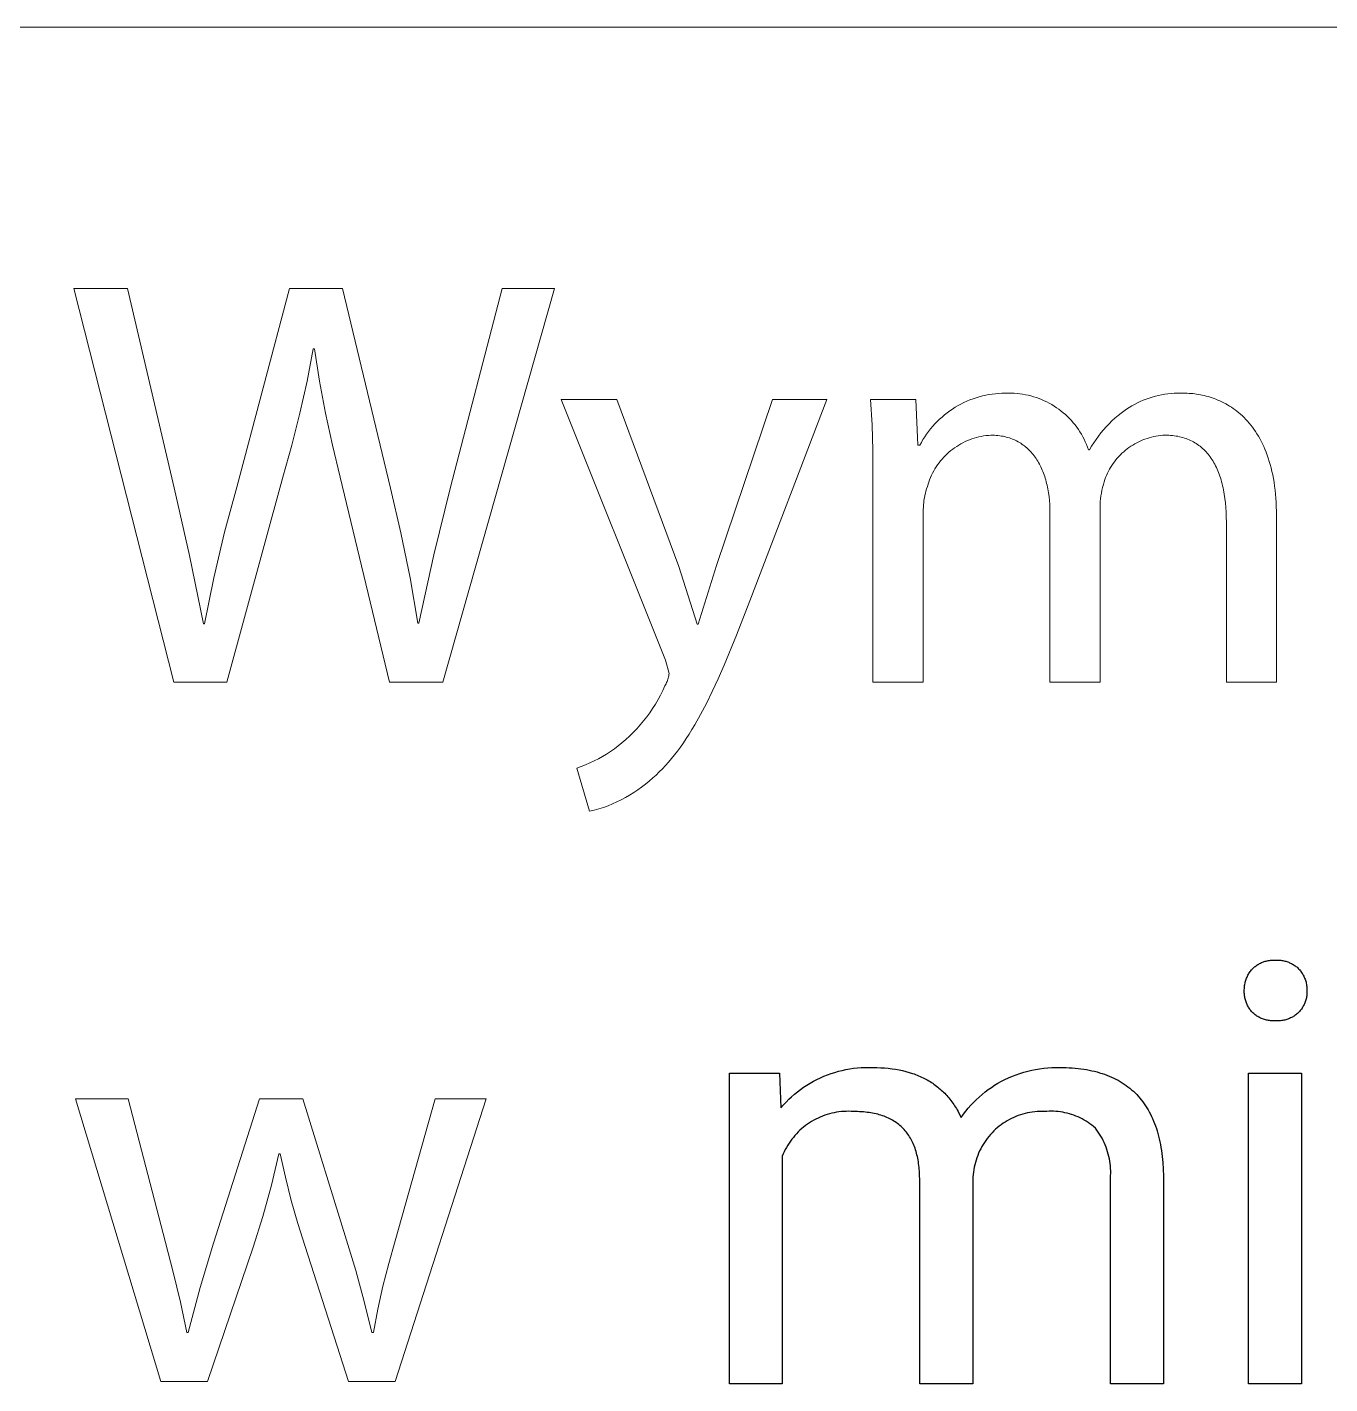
# Model space of a CAD drawing. Header units: millimetres. Extents: x 2840 to 6121, y 744 to 3036.
# Drawn here: x 5847.9 to 5921.2, y 1034.5 to 1110.8 of the extents above; entities that cross this region are included whole.
import ezdxf

# ---------------------------------------------------------------- set-up
doc = ezdxf.new("R2010")
doc.units = ezdxf.units.MM
doc.header["$MEASUREMENT"] = 0
doc.layers.add('Domyślny', color=7, linetype='Continuous', true_color=0x000000)

msp = doc.modelspace()

# ---------------------------------------------------------------- linework, layer by layer
at = {"layer": 'Domyślny', "color": 18, "lineweight": 15, "true_color": 0x000000}
for p, q in [((6117.842, 1110.844), (4881.001, 1110.844)), ((5856.141, 1074.002), (5850.514, 1096.138)), ((5850.514, 1096.138), (5853.541, 1096.138)), ((5853.541, 1096.138), (5856.163, 1084.939)), ((5859.681, 1084.971), (5862.642, 1096.138)), ((5862.642, 1096.138), (5865.625, 1096.138)), ((5865.625, 1096.138), (5868.323, 1084.906)), ((5877.545, 1096.138), (5871.273, 1074.002)), ((5871.7, 1084.971), (5874.617, 1096.138)), ((5874.617, 1096.138), (5877.545, 1096.138)), ((5863.986, 1092.751), (5863.633, 1090.931)), ((5864.062, 1092.751), (5863.986, 1092.751)), ((5864.342, 1090.933), (5864.062, 1092.751)), ((5863.633, 1090.931), (5863.231, 1089.122)), ((5864.674, 1089.124), (5864.342, 1090.933)), ((5883.798, 1075.247), (5877.92, 1089.899)), ((5877.92, 1089.899), (5881.066, 1089.899)), ((5881.066, 1089.899), (5884.552, 1080.503)), ((5886.66, 1080.568), (5889.818, 1089.899)), ((5892.866, 1089.899), (5888.54, 1078.569)), ((5889.818, 1089.899), (5892.866, 1089.899)), ((5895.409, 1088.471), (5895.329, 1089.904)), ((5895.329, 1089.904), (5897.864, 1089.904)), ((5897.864, 1089.904), (5897.984, 1087.326)), ((5900.577, 1089.724), (5900.745, 1089.801)), ((5900.745, 1089.801), (5900.916, 1089.872)), ((5900.916, 1089.872), (5901.089, 1089.938)), ((5901.089, 1089.938), (5901.264, 1089.997)), ((5901.264, 1089.997), (5901.441, 1090.05)), ((5901.441, 1090.05), (5901.62, 1090.098)), ((5901.62, 1090.098), (5901.8, 1090.139)), ((5901.8, 1090.139), (5901.982, 1090.174)), ((5901.982, 1090.174), (5902.165, 1090.203)), ((5902.165, 1090.203), (5902.348, 1090.226)), ((5902.348, 1090.226), (5902.532, 1090.242)), ((5902.532, 1090.242), (5902.717, 1090.252)), ((5902.717, 1090.252), (5902.902, 1090.256)), ((5902.902, 1090.256), (5903.087, 1090.254)), ((5903.087, 1090.254), (5903.246, 1090.253)), ((5903.246, 1090.253), (5903.404, 1090.247)), ((5903.404, 1090.247), (5903.563, 1090.236)), ((5903.563, 1090.236), (5903.721, 1090.219)), ((5903.721, 1090.219), (5903.879, 1090.197)), ((5903.879, 1090.197), (5904.035, 1090.169)), ((5904.035, 1090.169), (5904.191, 1090.136)), ((5904.191, 1090.136), (5904.345, 1090.098)), ((5904.345, 1090.098), (5904.498, 1090.055)), ((5904.498, 1090.055), (5904.649, 1090.007)), ((5904.649, 1090.007), (5904.799, 1089.953)), ((5904.799, 1089.953), (5904.947, 1089.894)), ((5904.947, 1089.894), (5905.092, 1089.831)), ((5905.092, 1089.831), (5905.236, 1089.762)), ((5905.236, 1089.762), (5905.377, 1089.689)), ((5910.335, 1089.709), (5910.497, 1089.786)), ((5910.497, 1089.786), (5910.662, 1089.857)), ((5910.662, 1089.857), (5910.829, 1089.922)), ((5910.829, 1089.922), (5910.998, 1089.982)), ((5910.998, 1089.982), (5911.169, 1090.037)), ((5911.169, 1090.037), (5911.342, 1090.085)), ((5911.342, 1090.085), (5911.516, 1090.128)), ((5911.516, 1090.128), (5911.692, 1090.164)), ((5911.692, 1090.164), (5911.869, 1090.195)), ((5911.869, 1090.195), (5912.046, 1090.22)), ((5912.046, 1090.22), (5912.225, 1090.239)), ((5912.225, 1090.239), (5912.404, 1090.252)), ((5912.404, 1090.252), (5912.583, 1090.258)), ((5912.583, 1090.258), (5912.762, 1090.259)), ((5912.762, 1090.259), (5912.942, 1090.254)), ((5912.942, 1090.254), (5913.041, 1090.253)), ((5913.041, 1090.253), (5913.141, 1090.25)), ((5913.141, 1090.25), (5913.243, 1090.245)), ((5913.243, 1090.245), (5913.346, 1090.237)), ((5913.346, 1090.237), (5913.45, 1090.228)), ((5913.45, 1090.228), (5913.555, 1090.216)), ((5913.555, 1090.216), (5913.661, 1090.201)), ((5913.661, 1090.201), (5913.768, 1090.185)), ((5913.768, 1090.185), (5913.876, 1090.165)), ((5913.876, 1090.165), (5913.984, 1090.143)), ((5913.984, 1090.143), (5914.093, 1090.119)), ((5914.093, 1090.119), (5914.202, 1090.092)), ((5914.202, 1090.092), (5914.311, 1090.061)), ((5914.311, 1090.061), (5914.421, 1090.029)), ((5914.421, 1090.029), (5914.531, 1089.993)), ((5914.531, 1089.993), (5914.641, 1089.954)), ((5914.641, 1089.954), (5914.751, 1089.912)), ((5914.751, 1089.912), (5914.861, 1089.868)), ((5914.861, 1089.868), (5914.971, 1089.82)), ((5914.971, 1089.82), (5915.08, 1089.769)), ((5915.08, 1089.769), (5915.189, 1089.714)), ((5863.231, 1089.122), (5862.781, 1087.324)), ((5865.058, 1087.326), (5864.674, 1089.124)), ((5899.345, 1088.915), (5899.486, 1089.034)), ((5899.486, 1089.034), (5899.631, 1089.148)), ((5899.631, 1089.148), (5899.781, 1089.257)), ((5899.781, 1089.257), (5899.933, 1089.361)), ((5899.933, 1089.361), (5900.09, 1089.46)), ((5900.09, 1089.46), (5900.249, 1089.554)), ((5900.249, 1089.554), (5900.412, 1089.642)), ((5900.412, 1089.642), (5900.577, 1089.724)), ((5905.377, 1089.689), (5905.515, 1089.61)), ((5905.515, 1089.61), (5905.651, 1089.527)), ((5905.651, 1089.527), (5905.784, 1089.44)), ((5905.784, 1089.44), (5905.914, 1089.348)), ((5905.914, 1089.348), (5906.04, 1089.252)), ((5906.04, 1089.252), (5906.163, 1089.152)), ((5906.163, 1089.152), (5906.283, 1089.047)), ((5906.283, 1089.047), (5906.399, 1088.938)), ((5909.07, 1088.849), (5909.244, 1088.997)), ((5909.244, 1088.997), (5909.424, 1089.14)), ((5909.424, 1089.14), (5909.567, 1089.247)), ((5909.567, 1089.247), (5909.714, 1089.35)), ((5909.714, 1089.35), (5909.865, 1089.447)), ((5909.865, 1089.447), (5910.019, 1089.54)), ((5910.019, 1089.54), (5910.175, 1089.627)), ((5910.175, 1089.627), (5910.335, 1089.709)), ((5915.189, 1089.714), (5915.298, 1089.656)), ((5915.298, 1089.656), (5915.405, 1089.595)), ((5915.405, 1089.595), (5915.513, 1089.53)), ((5915.513, 1089.53), (5915.619, 1089.462)), ((5915.619, 1089.462), (5915.725, 1089.39)), ((5915.725, 1089.39), (5915.829, 1089.315)), ((5915.829, 1089.315), (5915.933, 1089.236)), ((5915.933, 1089.236), (5916.035, 1089.153)), ((5916.035, 1089.153), (5916.136, 1089.066)), ((5916.136, 1089.066), (5916.236, 1088.975)), ((5916.236, 1088.975), (5916.334, 1088.88)), ((5895.453, 1087.035), (5895.409, 1088.471)), ((5898.588, 1088.106), (5898.702, 1088.251)), ((5898.702, 1088.251), (5898.822, 1088.392)), ((5898.822, 1088.392), (5898.946, 1088.529)), ((5898.946, 1088.529), (5899.074, 1088.662)), ((5899.074, 1088.662), (5899.207, 1088.791)), ((5899.207, 1088.791), (5899.345, 1088.915)), ((5906.399, 1088.938), (5906.511, 1088.826)), ((5906.511, 1088.826), (5906.62, 1088.71)), ((5906.62, 1088.71), (5906.724, 1088.59)), ((5906.724, 1088.59), (5906.825, 1088.466)), ((5906.825, 1088.466), (5906.921, 1088.34)), ((5906.921, 1088.34), (5907.012, 1088.21)), ((5907.012, 1088.21), (5907.1, 1088.077)), ((5908.427, 1088.199), (5908.579, 1088.369)), ((5908.579, 1088.369), (5908.738, 1088.535)), ((5908.738, 1088.535), (5908.901, 1088.695)), ((5908.901, 1088.695), (5909.07, 1088.849)), ((5916.334, 1088.88), (5916.431, 1088.781)), ((5916.431, 1088.781), (5916.526, 1088.678)), ((5916.526, 1088.678), (5916.62, 1088.571)), ((5916.62, 1088.571), (5916.711, 1088.46)), ((5916.711, 1088.46), (5916.801, 1088.344)), ((5916.801, 1088.344), (5916.889, 1088.224)), ((5916.889, 1088.224), (5916.974, 1088.1)), ((5898.093, 1087.326), (5898.182, 1087.488)), ((5898.182, 1087.488), (5898.275, 1087.648)), ((5898.275, 1087.648), (5898.374, 1087.804)), ((5898.374, 1087.804), (5898.479, 1087.957)), ((5898.479, 1087.957), (5898.588, 1088.106)), ((5900.523, 1087.47), (5900.402, 1087.406)), ((5900.645, 1087.53), (5900.523, 1087.47)), ((5900.77, 1087.585), (5900.645, 1087.53)), ((5900.896, 1087.637), (5900.77, 1087.585)), ((5901.025, 1087.684), (5900.896, 1087.637)), ((5901.154, 1087.726), (5901.025, 1087.684)), ((5901.285, 1087.764), (5901.154, 1087.726)), ((5901.418, 1087.797), (5901.285, 1087.764)), ((5901.551, 1087.826), (5901.418, 1087.797)), ((5901.685, 1087.85), (5901.551, 1087.826)), ((5901.821, 1087.869), (5901.685, 1087.85)), ((5901.956, 1087.884), (5901.821, 1087.869)), ((5902.092, 1087.894), (5901.956, 1087.884)), ((5902.195, 1087.893), (5902.092, 1087.894)), ((5902.296, 1087.889), (5902.195, 1087.893)), ((5902.395, 1087.882), (5902.296, 1087.889)), ((5902.493, 1087.873), (5902.395, 1087.882)), ((5902.59, 1087.861), (5902.493, 1087.873)), ((5902.684, 1087.846), (5902.59, 1087.861)), ((5902.777, 1087.829), (5902.684, 1087.846)), ((5902.869, 1087.81), (5902.777, 1087.829)), ((5902.959, 1087.788), (5902.869, 1087.81)), ((5903.047, 1087.763), (5902.959, 1087.788)), ((5903.133, 1087.736), (5903.047, 1087.763)), ((5903.218, 1087.707), (5903.133, 1087.736)), ((5903.302, 1087.675), (5903.218, 1087.707)), ((5903.384, 1087.641), (5903.302, 1087.675)), ((5903.464, 1087.605), (5903.384, 1087.641)), ((5903.542, 1087.566), (5903.464, 1087.605)), ((5903.619, 1087.525), (5903.542, 1087.566)), ((5903.695, 1087.482), (5903.619, 1087.525)), ((5903.769, 1087.437), (5903.695, 1087.482)), ((5907.1, 1088.077), (5907.182, 1087.941)), ((5907.182, 1087.941), (5907.26, 1087.803)), ((5907.26, 1087.803), (5907.333, 1087.661)), ((5907.333, 1087.661), (5907.402, 1087.518)), ((5907.402, 1087.518), (5907.465, 1087.372)), ((5907.757, 1087.273), (5907.878, 1087.467)), ((5907.878, 1087.467), (5908.006, 1087.657)), ((5908.006, 1087.657), (5908.14, 1087.842)), ((5908.14, 1087.842), (5908.281, 1088.023)), ((5908.281, 1088.023), (5908.427, 1088.199)), ((5910.294, 1087.467), (5910.182, 1087.405)), ((5910.408, 1087.524), (5910.294, 1087.467)), ((5910.524, 1087.578), (5910.408, 1087.524)), ((5910.641, 1087.627), (5910.524, 1087.578)), ((5910.76, 1087.673), (5910.641, 1087.627)), ((5910.881, 1087.714), (5910.76, 1087.673)), ((5911.003, 1087.751), (5910.881, 1087.714)), ((5911.126, 1087.785), (5911.003, 1087.751)), ((5911.25, 1087.813), (5911.126, 1087.785)), ((5911.375, 1087.838), (5911.25, 1087.813)), ((5911.501, 1087.859), (5911.375, 1087.838)), ((5911.628, 1087.875), (5911.501, 1087.859)), ((5911.755, 1087.887), (5911.628, 1087.875)), ((5911.882, 1087.894), (5911.755, 1087.887)), ((5911.991, 1087.893), (5911.882, 1087.894)), ((5912.098, 1087.889), (5911.991, 1087.893)), ((5912.203, 1087.882), (5912.098, 1087.889)), ((5912.306, 1087.873), (5912.203, 1087.882)), ((5912.408, 1087.86), (5912.306, 1087.873)), ((5912.507, 1087.846), (5912.408, 1087.86)), ((5912.605, 1087.829), (5912.507, 1087.846)), ((5912.702, 1087.809), (5912.605, 1087.829)), ((5912.796, 1087.786), (5912.702, 1087.809)), ((5912.889, 1087.761), (5912.796, 1087.786)), ((5912.98, 1087.734), (5912.889, 1087.761)), ((5913.069, 1087.703), (5912.98, 1087.734)), ((5913.156, 1087.671), (5913.069, 1087.703)), ((5913.242, 1087.636), (5913.156, 1087.671)), ((5913.326, 1087.598), (5913.242, 1087.636)), ((5913.408, 1087.558), (5913.326, 1087.598)), ((5913.488, 1087.515), (5913.408, 1087.558)), ((5913.567, 1087.47), (5913.488, 1087.515)), ((5913.644, 1087.423), (5913.567, 1087.47)), ((5916.974, 1088.1), (5917.058, 1087.971)), ((5917.058, 1087.971), (5917.139, 1087.837)), ((5917.139, 1087.837), (5917.217, 1087.699)), ((5917.217, 1087.699), (5917.294, 1087.556)), ((5917.294, 1087.556), (5917.367, 1087.409)), ((5862.781, 1087.324), (5862.281, 1085.539)), ((5865.494, 1085.539), (5865.058, 1087.326)), ((5895.46, 1085.6), (5895.453, 1087.035)), ((5897.984, 1087.326), (5898.093, 1087.326)), ((5899.534, 1086.75), (5899.439, 1086.652)), ((5899.632, 1086.845), (5899.534, 1086.75)), ((5899.733, 1086.936), (5899.632, 1086.845)), ((5899.838, 1087.024), (5899.733, 1086.936)), ((5899.945, 1087.108), (5899.838, 1087.024)), ((5900.056, 1087.188), (5899.945, 1087.108)), ((5900.169, 1087.265), (5900.056, 1087.188)), ((5900.284, 1087.337), (5900.169, 1087.265)), ((5900.402, 1087.406), (5900.284, 1087.337)), ((5903.841, 1087.389), (5903.769, 1087.437)), ((5903.911, 1087.339), (5903.841, 1087.389)), ((5903.98, 1087.287), (5903.911, 1087.339)), ((5904.047, 1087.233), (5903.98, 1087.287)), ((5904.113, 1087.177), (5904.047, 1087.233)), ((5904.177, 1087.119), (5904.113, 1087.177)), ((5904.24, 1087.059), (5904.177, 1087.119)), ((5904.301, 1086.997), (5904.24, 1087.059)), ((5904.36, 1086.933), (5904.301, 1086.997)), ((5904.417, 1086.866), (5904.36, 1086.933)), ((5904.474, 1086.798), (5904.417, 1086.866)), ((5904.528, 1086.728), (5904.474, 1086.798)), ((5904.581, 1086.657), (5904.528, 1086.728)), ((5907.465, 1087.372), (5907.524, 1087.224)), ((5907.524, 1087.224), (5907.577, 1087.075)), ((5907.577, 1087.075), (5907.643, 1087.075)), ((5907.643, 1087.075), (5907.757, 1087.273)), ((5909.287, 1086.694), (5909.202, 1086.599)), ((5909.375, 1086.787), (5909.287, 1086.694)), ((5909.466, 1086.876), (5909.375, 1086.787)), ((5909.561, 1086.962), (5909.466, 1086.876)), ((5909.658, 1087.044), (5909.561, 1086.962)), ((5909.758, 1087.123), (5909.658, 1087.044)), ((5909.86, 1087.199), (5909.758, 1087.123)), ((5909.965, 1087.272), (5909.86, 1087.199)), ((5910.072, 1087.34), (5909.965, 1087.272)), ((5910.182, 1087.405), (5910.072, 1087.34)), ((5913.719, 1087.373), (5913.644, 1087.423)), ((5913.792, 1087.32), (5913.719, 1087.373)), ((5913.864, 1087.266), (5913.792, 1087.32)), ((5913.934, 1087.208), (5913.864, 1087.266)), ((5914.002, 1087.149), (5913.934, 1087.208)), ((5914.068, 1087.087), (5914.002, 1087.149)), ((5914.133, 1087.023), (5914.068, 1087.087)), ((5914.196, 1086.956), (5914.133, 1087.023)), ((5914.257, 1086.888), (5914.196, 1086.956)), ((5914.317, 1086.817), (5914.257, 1086.888)), ((5914.375, 1086.743), (5914.317, 1086.817)), ((5914.431, 1086.668), (5914.375, 1086.743)), ((5917.367, 1087.409), (5917.438, 1087.256)), ((5917.438, 1087.256), (5917.506, 1087.099)), ((5917.506, 1087.099), (5917.572, 1086.937)), ((5917.572, 1086.937), (5917.634, 1086.769)), ((5917.634, 1086.769), (5917.694, 1086.597)), ((5898.947, 1086), (5898.878, 1085.881)), ((5899.019, 1086.115), (5898.947, 1086)), ((5899.095, 1086.228), (5899.019, 1086.115)), ((5899.176, 1086.339), (5899.095, 1086.228)), ((5899.26, 1086.446), (5899.176, 1086.339)), ((5899.348, 1086.551), (5899.26, 1086.446)), ((5899.439, 1086.652), (5899.348, 1086.551)), ((5904.632, 1086.583), (5904.581, 1086.657)), ((5904.681, 1086.508), (5904.632, 1086.583)), ((5904.729, 1086.43), (5904.681, 1086.508)), ((5904.776, 1086.351), (5904.729, 1086.43)), ((5904.82, 1086.271), (5904.776, 1086.351)), ((5904.864, 1086.188), (5904.82, 1086.271)), ((5904.905, 1086.104), (5904.864, 1086.188)), ((5904.945, 1086.018), (5904.905, 1086.104)), ((5904.983, 1085.931), (5904.945, 1086.018)), ((5905.02, 1085.842), (5904.983, 1085.931)), ((5908.764, 1085.973), (5908.704, 1085.861)), ((5908.828, 1086.084), (5908.764, 1085.973)), ((5908.896, 1086.192), (5908.828, 1086.084)), ((5908.967, 1086.298), (5908.896, 1086.192)), ((5909.042, 1086.401), (5908.967, 1086.298)), ((5909.12, 1086.501), (5909.042, 1086.401)), ((5909.202, 1086.599), (5909.12, 1086.501)), ((5914.485, 1086.59), (5914.431, 1086.668)), ((5914.538, 1086.51), (5914.485, 1086.59)), ((5914.589, 1086.427), (5914.538, 1086.51)), ((5914.638, 1086.343), (5914.589, 1086.427)), ((5914.686, 1086.256), (5914.638, 1086.343)), ((5914.731, 1086.167), (5914.686, 1086.256)), ((5914.775, 1086.076), (5914.731, 1086.167)), ((5914.818, 1085.983), (5914.775, 1086.076)), ((5914.859, 1085.888), (5914.818, 1085.983)), ((5917.694, 1086.597), (5917.75, 1086.42)), ((5917.75, 1086.42), (5917.803, 1086.237)), ((5917.803, 1086.237), (5917.852, 1086.049)), ((5917.852, 1086.049), (5917.899, 1085.856)), ((5862.281, 1085.539), (5859.124, 1074.002)), ((5868.28, 1074.002), (5865.494, 1085.539)), ((5895.46, 1073.996), (5895.46, 1085.6)), ((5898.6, 1085.259), (5898.557, 1085.13)), ((5898.647, 1085.388), (5898.6, 1085.259)), ((5898.698, 1085.514), (5898.647, 1085.388)), ((5898.754, 1085.639), (5898.698, 1085.514)), ((5898.814, 1085.761), (5898.754, 1085.639)), ((5898.878, 1085.881), (5898.814, 1085.761)), ((5905.055, 1085.751), (5905.02, 1085.842)), ((5905.088, 1085.659), (5905.055, 1085.751)), ((5905.12, 1085.566), (5905.088, 1085.659)), ((5905.15, 1085.47), (5905.12, 1085.566)), ((5905.178, 1085.374), (5905.15, 1085.47)), ((5905.205, 1085.276), (5905.178, 1085.374)), ((5905.23, 1085.176), (5905.205, 1085.276)), ((5905.254, 1085.076), (5905.23, 1085.176)), ((5908.462, 1085.272), (5908.417, 1085.115)), ((5908.502, 1085.393), (5908.462, 1085.272)), ((5908.547, 1085.512), (5908.502, 1085.393)), ((5908.595, 1085.63), (5908.547, 1085.512)), ((5908.648, 1085.747), (5908.595, 1085.63)), ((5908.704, 1085.861), (5908.648, 1085.747)), ((5914.898, 1085.79), (5914.859, 1085.888)), ((5914.935, 1085.691), (5914.898, 1085.79)), ((5914.971, 1085.589), (5914.935, 1085.691)), ((5915.005, 1085.485), (5914.971, 1085.589)), ((5915.037, 1085.379), (5915.005, 1085.485)), ((5915.068, 1085.272), (5915.037, 1085.379)), ((5915.097, 1085.162), (5915.068, 1085.272)), ((5915.124, 1085.05), (5915.097, 1085.162)), ((5917.899, 1085.856), (5917.941, 1085.657)), ((5917.941, 1085.657), (5917.98, 1085.453)), ((5917.98, 1085.453), (5918.016, 1085.243)), ((5918.016, 1085.243), (5918.047, 1085.028)), ((5856.163, 1084.939), (5857.033, 1081.125)), ((5859.001, 1082.429), (5859.681, 1084.971)), ((5868.323, 1084.906), (5868.915, 1082.394)), ((5870.765, 1081.159), (5871.7, 1084.971)), ((5898.377, 1084.497), (5898.352, 1084.369)), ((5898.407, 1084.624), (5898.377, 1084.497)), ((5898.44, 1084.75), (5898.407, 1084.624)), ((5898.478, 1084.875), (5898.44, 1084.75)), ((5898.52, 1084.999), (5898.478, 1084.875)), ((5898.557, 1085.13), (5898.52, 1084.999)), ((5905.276, 1084.973), (5905.254, 1085.076)), ((5905.296, 1084.87), (5905.276, 1084.973)), ((5905.332, 1084.659), (5905.296, 1084.87)), ((5905.362, 1084.443), (5905.332, 1084.659)), ((5905.384, 1084.223), (5905.362, 1084.443)), ((5908.284, 1084.478), (5908.264, 1084.317)), ((5908.31, 1084.639), (5908.284, 1084.478)), ((5908.34, 1084.799), (5908.31, 1084.639)), ((5908.376, 1084.958), (5908.34, 1084.799)), ((5908.417, 1085.115), (5908.376, 1084.958)), ((5915.15, 1084.936), (5915.124, 1085.05)), ((5915.173, 1084.82), (5915.15, 1084.936)), ((5915.216, 1084.583), (5915.173, 1084.82)), ((5915.253, 1084.338), (5915.216, 1084.583)), ((5918.047, 1085.028), (5918.075, 1084.807)), ((5918.075, 1084.807), (5918.098, 1084.581)), ((5918.098, 1084.581), (5918.118, 1084.348)), ((5898.294, 1083.85), (5898.29, 1083.72)), ((5898.29, 1083.72), (5898.29, 1083.589)), ((5898.302, 1083.98), (5898.294, 1083.85)), ((5898.314, 1084.11), (5898.302, 1083.98)), ((5898.331, 1084.24), (5898.314, 1084.11)), ((5898.352, 1084.369), (5898.331, 1084.24)), ((5905.401, 1083.998), (5905.384, 1084.223)), ((5905.411, 1083.768), (5905.401, 1083.998)), ((5905.414, 1083.535), (5905.411, 1083.768)), ((5908.238, 1083.992), (5908.233, 1083.83)), ((5908.233, 1083.83), (5908.233, 1073.996)), ((5908.248, 1084.155), (5908.238, 1083.992)), ((5908.264, 1084.317), (5908.248, 1084.155)), ((5915.282, 1084.085), (5915.253, 1084.338)), ((5915.305, 1083.824), (5915.282, 1084.085)), ((5915.322, 1083.556), (5915.305, 1083.824)), ((5918.118, 1084.348), (5918.133, 1084.11)), ((5918.133, 1084.11), (5918.144, 1083.866)), ((5918.144, 1083.866), (5918.151, 1083.616)), ((5898.29, 1083.589), (5898.29, 1073.996)), ((5905.414, 1073.996), (5905.414, 1083.535)), ((5915.331, 1083.281), (5915.322, 1083.556)), ((5915.335, 1082.999), (5915.331, 1083.281)), ((5915.335, 1073.996), (5915.335, 1082.999)), ((5918.151, 1083.616), (5918.153, 1083.36)), ((5918.153, 1083.36), (5918.153, 1073.996)), ((5858.396, 1079.868), (5859.001, 1082.429)), ((5868.915, 1082.394), (5869.429, 1079.866)), ((5857.033, 1081.125), (5857.802, 1077.29)), ((5869.93, 1077.323), (5870.765, 1081.159)), ((5857.867, 1077.29), (5858.396, 1079.868)), ((5869.429, 1079.866), (5869.864, 1077.323)), ((5884.552, 1080.503), (5885.568, 1077.258)), ((5885.633, 1077.258), (5886.66, 1080.568)), ((5888.54, 1078.569), (5887.79, 1076.646)), ((5857.802, 1077.29), (5857.867, 1077.29)), ((5869.864, 1077.323), (5869.93, 1077.323)), ((5885.568, 1077.258), (5885.633, 1077.258)), ((5887.79, 1076.646), (5887.087, 1074.953)), ((5883.995, 1074.493), (5883.798, 1075.247)), ((5883.985, 1074.427), (5883.995, 1074.493)), ((5887.087, 1074.953), (5886.749, 1074.188)), ((5859.124, 1074.002), (5856.141, 1074.002)), ((5871.273, 1074.002), (5868.28, 1074.002)), ((5883.643, 1073.531), (5883.765, 1073.794)), ((5883.765, 1073.794), (5883.797, 1073.853)), ((5883.797, 1073.853), (5883.826, 1073.914)), ((5883.826, 1073.914), (5883.854, 1073.975)), ((5883.854, 1073.975), (5883.879, 1074.038)), ((5883.879, 1074.038), (5883.902, 1074.101)), ((5883.902, 1074.101), (5883.923, 1074.165)), ((5883.923, 1074.165), (5883.942, 1074.229)), ((5883.942, 1074.229), (5883.959, 1074.295)), ((5883.959, 1074.295), (5883.973, 1074.36)), ((5883.973, 1074.36), (5883.985, 1074.427)), ((5886.749, 1074.188), (5886.418, 1073.473)), ((5898.29, 1073.996), (5895.46, 1073.996)), ((5908.233, 1073.996), (5905.414, 1073.996)), ((5918.153, 1073.996), (5915.335, 1073.996)), ((5883.225, 1072.768), (5883.373, 1073.018)), ((5883.373, 1073.018), (5883.512, 1073.272)), ((5883.512, 1073.272), (5883.643, 1073.531)), ((5886.418, 1073.473), (5886.091, 1072.807)), ((5882.736, 1072.05), (5882.906, 1072.284)), ((5882.906, 1072.284), (5883.07, 1072.523)), ((5883.07, 1072.523), (5883.225, 1072.768)), ((5885.767, 1072.187), (5885.445, 1071.61)), ((5886.091, 1072.807), (5885.767, 1072.187)), ((5882.178, 1071.382), (5882.371, 1071.598)), ((5882.371, 1071.598), (5882.557, 1071.821)), ((5882.557, 1071.821), (5882.736, 1072.05)), ((5885.445, 1071.61), (5885.284, 1071.338)), ((5881.34, 1070.582), (5881.559, 1070.771)), ((5881.559, 1070.771), (5881.772, 1070.968)), ((5881.772, 1070.968), (5881.978, 1071.172)), ((5881.978, 1071.172), (5882.178, 1071.382)), ((5884.96, 1070.824), (5884.797, 1070.581)), ((5885.122, 1071.076), (5884.96, 1070.824)), ((5885.284, 1071.338), (5885.122, 1071.076)), ((5880.255, 1069.822), (5880.482, 1069.958)), ((5880.482, 1069.958), (5880.704, 1070.103)), ((5880.704, 1070.103), (5880.922, 1070.255)), ((5880.922, 1070.255), (5881.133, 1070.415)), ((5881.133, 1070.415), (5881.34, 1070.582)), ((5884.302, 1069.907), (5884.133, 1069.699)), ((5884.468, 1070.123), (5884.302, 1069.907)), ((5884.633, 1070.347), (5884.468, 1070.123)), ((5884.797, 1070.581), (5884.633, 1070.347)), ((5878.805, 1069.172), (5879.055, 1069.259)), ((5879.526, 1066.736), (5878.805, 1069.172)), ((5879.055, 1069.259), (5879.303, 1069.355)), ((5879.303, 1069.355), (5879.547, 1069.459)), ((5879.547, 1069.459), (5879.787, 1069.572)), ((5879.787, 1069.572), (5880.023, 1069.693)), ((5880.023, 1069.693), (5880.255, 1069.822)), ((5883.791, 1069.309), (5883.616, 1069.125)), ((5883.963, 1069.5), (5883.791, 1069.309)), ((5884.133, 1069.699), (5883.963, 1069.5)), ((5882.875, 1068.435), (5882.667, 1068.261)), ((5883.077, 1068.615), (5882.875, 1068.435)), ((5883.26, 1068.778), (5883.077, 1068.615)), ((5883.439, 1068.948), (5883.26, 1068.778)), ((5883.616, 1069.125), (5883.439, 1068.948)), ((5881.778, 1067.643), (5881.543, 1067.508)), ((5882.008, 1067.786), (5881.778, 1067.643)), ((5882.233, 1067.937), (5882.008, 1067.786)), ((5882.452, 1068.096), (5882.233, 1067.937)), ((5882.667, 1068.261), (5882.452, 1068.096)), ((5880.049, 1066.876), (5879.789, 1066.802)), ((5880.307, 1066.96), (5880.049, 1066.876)), ((5880.561, 1067.052), (5880.307, 1066.96)), ((5880.812, 1067.154), (5880.561, 1067.052)), ((5881.06, 1067.263), (5880.812, 1067.154)), ((5881.304, 1067.382), (5881.06, 1067.263)), ((5881.543, 1067.508), (5881.304, 1067.382)), ((5879.789, 1066.802), (5879.526, 1066.736)), ((5855.417, 1034.663), (5850.62, 1050.56)), ((5850.62, 1050.56), (5853.581, 1050.56)), ((5853.581, 1050.56), (5855.668, 1042.486)), ((5858.367, 1042.453), (5860.967, 1050.56)), ((5860.967, 1050.56), (5863.393, 1050.56)), ((5863.393, 1050.56), (5865.851, 1042.617)), ((5868.582, 1042.584), (5870.844, 1050.56)), ((5873.707, 1050.56), (5868.582, 1034.663)), ((5870.844, 1050.56), (5873.707, 1050.56)), ((5862.049, 1047.479), (5861.629, 1045.707)), ((5862.114, 1047.479), (5862.049, 1047.479)), ((5862.414, 1046.159), (5862.114, 1047.479)), ((5861.629, 1045.707), (5861.148, 1043.951)), ((5862.749, 1044.849), (5862.414, 1046.159)), ((5863.119, 1043.547), (5862.749, 1044.849)), ((5861.148, 1043.951), (5860.606, 1042.213)), ((5863.524, 1042.256), (5863.119, 1043.547)), ((5855.668, 1042.486), (5856.11, 1040.81)), ((5857.618, 1039.952), (5858.367, 1042.453)), ((5865.851, 1042.617), (5866.374, 1040.901)), ((5868.226, 1041.308), (5868.582, 1042.584)), ((5860.606, 1042.213), (5858.039, 1034.663)), ((5865.96, 1034.663), (5863.524, 1042.256)), ((5866.374, 1040.901), (5866.848, 1039.17)), ((5867.905, 1040.022), (5868.226, 1041.308)), ((5856.11, 1040.81), (5856.511, 1039.123)), ((5856.957, 1037.427), (5857.618, 1039.952)), ((5867.619, 1038.728), (5867.905, 1040.022)), ((5856.511, 1039.123), (5856.87, 1037.427)), ((5866.848, 1039.17), (5867.271, 1037.427)), ((5867.37, 1037.427), (5867.619, 1038.728)), ((5856.87, 1037.427), (5856.957, 1037.427)), ((5867.271, 1037.427), (5867.37, 1037.427)), ((5858.039, 1034.663), (5855.417, 1034.663)), ((5868.582, 1034.663), (5865.96, 1034.663))]:
    msp.add_line(p, q, dxfattribs=at)
at = {"layer": 'Domyślny'}
for p, q in [((5916.642, 1057.671), (5916.676, 1057.721)), ((5916.676, 1057.721), (5916.712, 1057.769)), ((5916.712, 1057.769), (5916.75, 1057.817)), ((5916.75, 1057.817), (5916.789, 1057.863)), ((5916.789, 1057.863), (5916.83, 1057.904)), ((5916.83, 1057.904), (5916.872, 1057.943)), ((5916.872, 1057.943), (5916.916, 1057.981)), ((5916.916, 1057.981), (5916.961, 1058.017)), ((5916.961, 1058.017), (5917.008, 1058.052)), ((5917.008, 1058.052), (5917.055, 1058.085)), ((5917.055, 1058.085), (5917.104, 1058.116)), ((5917.104, 1058.116), (5917.154, 1058.146)), ((5917.154, 1058.146), (5917.205, 1058.174)), ((5917.205, 1058.174), (5917.256, 1058.2)), ((5917.256, 1058.2), (5917.309, 1058.224)), ((5917.309, 1058.224), (5917.362, 1058.246)), ((5917.362, 1058.246), (5917.417, 1058.267)), ((5917.417, 1058.267), (5917.471, 1058.286)), ((5917.471, 1058.286), (5917.527, 1058.302)), ((5917.527, 1058.302), (5917.583, 1058.317)), ((5917.583, 1058.317), (5917.639, 1058.33)), ((5917.639, 1058.33), (5917.696, 1058.341)), ((5917.696, 1058.341), (5917.753, 1058.35)), ((5917.753, 1058.35), (5917.811, 1058.357)), ((5917.811, 1058.357), (5917.869, 1058.361)), ((5917.869, 1058.361), (5917.927, 1058.364)), ((5917.927, 1058.364), (5917.985, 1058.365)), ((5917.985, 1058.365), (5918.042, 1058.364)), ((5918.042, 1058.364), (5918.1, 1058.361)), ((5918.1, 1058.361), (5918.158, 1058.364)), ((5918.158, 1058.364), (5918.217, 1058.365)), ((5918.217, 1058.365), (5918.275, 1058.364)), ((5918.275, 1058.364), (5918.333, 1058.361)), ((5918.333, 1058.361), (5918.391, 1058.356)), ((5918.391, 1058.356), (5918.449, 1058.349)), ((5918.449, 1058.349), (5918.506, 1058.34)), ((5918.506, 1058.34), (5918.563, 1058.329)), ((5918.563, 1058.329), (5918.62, 1058.316)), ((5918.62, 1058.316), (5918.676, 1058.302)), ((5918.676, 1058.302), (5918.732, 1058.285)), ((5918.732, 1058.285), (5918.787, 1058.266)), ((5918.787, 1058.266), (5918.841, 1058.246)), ((5918.841, 1058.246), (5918.895, 1058.223)), ((5918.895, 1058.223), (5918.948, 1058.199)), ((5918.948, 1058.199), (5919, 1058.173)), ((5919, 1058.173), (5919.051, 1058.145)), ((5919.051, 1058.145), (5919.101, 1058.116)), ((5919.101, 1058.116), (5919.15, 1058.084)), ((5919.15, 1058.084), (5919.198, 1058.051)), ((5919.198, 1058.051), (5919.245, 1058.017)), ((5919.245, 1058.017), (5919.29, 1057.98)), ((5919.29, 1057.98), (5919.335, 1057.943)), ((5919.335, 1057.943), (5919.378, 1057.903)), ((5919.378, 1057.903), (5919.419, 1057.863)), ((5919.419, 1057.863), (5919.459, 1057.817)), ((5919.459, 1057.817), (5919.497, 1057.77)), ((5919.497, 1057.77), (5919.533, 1057.722)), ((5919.533, 1057.722), (5919.568, 1057.672)), ((5916.356, 1056.883), (5916.364, 1056.943)), ((5916.364, 1056.943), (5916.373, 1057.003)), ((5916.373, 1057.003), (5916.385, 1057.062)), ((5916.385, 1057.062), (5916.399, 1057.121)), ((5916.399, 1057.121), (5916.414, 1057.179)), ((5916.414, 1057.179), (5916.432, 1057.237)), ((5916.432, 1057.237), (5916.452, 1057.294)), ((5916.452, 1057.294), (5916.473, 1057.351)), ((5916.473, 1057.351), (5916.497, 1057.406)), ((5916.497, 1057.406), (5916.522, 1057.461)), ((5916.522, 1057.461), (5916.549, 1057.515)), ((5916.549, 1057.515), (5916.578, 1057.568)), ((5916.578, 1057.568), (5916.609, 1057.62)), ((5916.609, 1057.62), (5916.642, 1057.671)), ((5919.568, 1057.672), (5919.601, 1057.621)), ((5919.601, 1057.621), (5919.633, 1057.569)), ((5919.633, 1057.569), (5919.662, 1057.516)), ((5919.662, 1057.516), (5919.69, 1057.462)), ((5919.69, 1057.462), (5919.715, 1057.408)), ((5919.715, 1057.408), (5919.739, 1057.352)), ((5919.739, 1057.352), (5919.761, 1057.295)), ((5919.761, 1057.295), (5919.781, 1057.238)), ((5919.781, 1057.238), (5919.799, 1057.18)), ((5919.799, 1057.18), (5919.815, 1057.122)), ((5919.815, 1057.122), (5919.829, 1057.063)), ((5919.829, 1057.063), (5919.841, 1057.004)), ((5919.841, 1057.004), (5919.851, 1056.944)), ((5919.851, 1056.944), (5919.859, 1056.884)), ((5916.345, 1056.585), (5916.346, 1056.642)), ((5916.346, 1056.528), (5916.345, 1056.585)), ((5916.346, 1056.702), (5916.347, 1056.763)), ((5916.346, 1056.642), (5916.346, 1056.702)), ((5916.349, 1056.47), (5916.346, 1056.528)), ((5916.347, 1056.763), (5916.351, 1056.823)), ((5916.354, 1056.413), (5916.349, 1056.47)), ((5916.351, 1056.823), (5916.356, 1056.883)), ((5916.361, 1056.357), (5916.354, 1056.413)), ((5916.37, 1056.3), (5916.361, 1056.357)), ((5916.38, 1056.244), (5916.37, 1056.3)), ((5916.392, 1056.188), (5916.38, 1056.244)), ((5916.407, 1056.133), (5916.392, 1056.188)), ((5919.821, 1056.187), (5919.807, 1056.132)), ((5919.834, 1056.243), (5919.821, 1056.187)), ((5919.845, 1056.299), (5919.834, 1056.243)), ((5919.854, 1056.356), (5919.845, 1056.299)), ((5919.861, 1056.413), (5919.854, 1056.356)), ((5919.859, 1056.884), (5919.864, 1056.823)), ((5919.865, 1056.47), (5919.861, 1056.413)), ((5919.864, 1056.823), (5919.868, 1056.763)), ((5919.869, 1056.527), (5919.865, 1056.47)), ((5919.868, 1056.763), (5919.869, 1056.702)), ((5919.869, 1056.702), (5919.869, 1056.642)), ((5919.869, 1056.642), (5919.87, 1056.585)), ((5919.87, 1056.585), (5919.869, 1056.527)), ((5916.423, 1056.078), (5916.407, 1056.133)), ((5916.441, 1056.024), (5916.423, 1056.078)), ((5916.46, 1055.97), (5916.441, 1056.024)), ((5916.482, 1055.917), (5916.46, 1055.97)), ((5916.505, 1055.865), (5916.482, 1055.917)), ((5916.53, 1055.813), (5916.505, 1055.865)), ((5916.557, 1055.763), (5916.53, 1055.813)), ((5916.585, 1055.713), (5916.557, 1055.763)), ((5916.615, 1055.665), (5916.585, 1055.713)), ((5916.647, 1055.617), (5916.615, 1055.665)), ((5916.68, 1055.57), (5916.647, 1055.617)), ((5916.715, 1055.525), (5916.68, 1055.57)), ((5916.751, 1055.481), (5916.715, 1055.525)), ((5916.789, 1055.438), (5916.751, 1055.481)), ((5916.83, 1055.398), (5916.789, 1055.438)), ((5916.874, 1055.36), (5916.83, 1055.398)), ((5919.377, 1055.398), (5919.333, 1055.36)), ((5919.419, 1055.438), (5919.377, 1055.398)), ((5919.457, 1055.481), (5919.419, 1055.438)), ((5919.494, 1055.525), (5919.457, 1055.481)), ((5919.529, 1055.57), (5919.494, 1055.525)), ((5919.563, 1055.616), (5919.529, 1055.57)), ((5919.595, 1055.664), (5919.563, 1055.616)), ((5919.625, 1055.712), (5919.595, 1055.664)), ((5919.654, 1055.762), (5919.625, 1055.712)), ((5919.681, 1055.812), (5919.654, 1055.762)), ((5919.707, 1055.864), (5919.681, 1055.812)), ((5919.73, 1055.916), (5919.707, 1055.864)), ((5919.752, 1055.969), (5919.73, 1055.916)), ((5919.772, 1056.022), (5919.752, 1055.969)), ((5919.791, 1056.077), (5919.772, 1056.022)), ((5919.807, 1056.132), (5919.791, 1056.077)), ((5916.918, 1055.323), (5916.874, 1055.36)), ((5916.964, 1055.288), (5916.918, 1055.323)), ((5917.01, 1055.254), (5916.964, 1055.288)), ((5917.058, 1055.222), (5917.01, 1055.254)), ((5917.107, 1055.192), (5917.058, 1055.222)), ((5917.157, 1055.163), (5917.107, 1055.192)), ((5917.208, 1055.136), (5917.157, 1055.163)), ((5917.26, 1055.111), (5917.208, 1055.136)), ((5917.312, 1055.088), (5917.26, 1055.111)), ((5917.366, 1055.066), (5917.312, 1055.088)), ((5917.42, 1055.046), (5917.366, 1055.066)), ((5917.474, 1055.028), (5917.42, 1055.046)), ((5917.53, 1055.012), (5917.474, 1055.028)), ((5917.586, 1054.998), (5917.53, 1055.012)), ((5917.642, 1054.985), (5917.586, 1054.998)), ((5917.698, 1054.975), (5917.642, 1054.985)), ((5917.755, 1054.967), (5917.698, 1054.975)), ((5917.813, 1054.96), (5917.755, 1054.967)), ((5917.87, 1054.955), (5917.813, 1054.96)), ((5917.928, 1054.953), (5917.87, 1054.955)), ((5917.985, 1054.952), (5917.928, 1054.953)), ((5918.043, 1054.953), (5917.985, 1054.952)), ((5918.1, 1054.957), (5918.043, 1054.953)), ((5918.158, 1054.954), (5918.1, 1054.957)), ((5918.216, 1054.952), (5918.158, 1054.954)), ((5918.274, 1054.953), (5918.216, 1054.952)), ((5918.331, 1054.956), (5918.274, 1054.953)), ((5918.389, 1054.961), (5918.331, 1054.956)), ((5918.447, 1054.967), (5918.389, 1054.961)), ((5918.504, 1054.976), (5918.447, 1054.967)), ((5918.561, 1054.986), (5918.504, 1054.976)), ((5918.617, 1054.998), (5918.561, 1054.986)), ((5918.673, 1055.013), (5918.617, 1054.998)), ((5918.729, 1055.029), (5918.673, 1055.013)), ((5918.784, 1055.047), (5918.729, 1055.029)), ((5918.838, 1055.067), (5918.784, 1055.047)), ((5918.892, 1055.088), (5918.838, 1055.067)), ((5918.945, 1055.112), (5918.892, 1055.088)), ((5918.997, 1055.137), (5918.945, 1055.112)), ((5919.048, 1055.164), (5918.997, 1055.137)), ((5919.098, 1055.192), (5919.048, 1055.164)), ((5919.147, 1055.223), (5919.098, 1055.192)), ((5919.196, 1055.255), (5919.147, 1055.223)), ((5919.243, 1055.288), (5919.196, 1055.255)), ((5919.289, 1055.323), (5919.243, 1055.288)), ((5919.333, 1055.36), (5919.289, 1055.323)), ((5887.385, 1034.532), (5887.385, 1052.017)), ((5887.385, 1052.017), (5890.202, 1052.017)), ((5890.202, 1052.017), (5890.282, 1050.066)), ((5892.118, 1051.556), (5892.31, 1051.656)), ((5892.31, 1051.656), (5892.505, 1051.749)), ((5892.505, 1051.749), (5892.703, 1051.836)), ((5892.703, 1051.836), (5892.904, 1051.916)), ((5892.904, 1051.916), (5893.107, 1051.989)), ((5893.107, 1051.989), (5893.313, 1052.055)), ((5893.313, 1052.055), (5893.521, 1052.115)), ((5893.521, 1052.115), (5893.731, 1052.167)), ((5893.731, 1052.167), (5893.942, 1052.212)), ((5893.942, 1052.212), (5894.155, 1052.25)), ((5894.155, 1052.25), (5894.369, 1052.281)), ((5894.369, 1052.281), (5894.584, 1052.305)), ((5894.584, 1052.305), (5894.8, 1052.321)), ((5894.8, 1052.321), (5895.016, 1052.33)), ((5895.016, 1052.33), (5895.232, 1052.332)), ((5895.232, 1052.332), (5895.448, 1052.326)), ((5895.448, 1052.326), (5895.674, 1052.324)), ((5895.674, 1052.324), (5895.896, 1052.315)), ((5895.896, 1052.315), (5896.113, 1052.302)), ((5896.113, 1052.302), (5896.325, 1052.282)), ((5896.325, 1052.282), (5896.533, 1052.258)), ((5896.533, 1052.258), (5896.736, 1052.228)), ((5896.736, 1052.228), (5896.935, 1052.192)), ((5896.935, 1052.192), (5897.129, 1052.151)), ((5897.129, 1052.151), (5897.318, 1052.104)), ((5897.318, 1052.104), (5897.503, 1052.052)), ((5897.503, 1052.052), (5897.684, 1051.994)), ((5897.684, 1051.994), (5897.772, 1051.963)), ((5897.772, 1051.963), (5897.86, 1051.931)), ((5897.86, 1051.931), (5897.946, 1051.898)), ((5897.946, 1051.898), (5898.031, 1051.863)), ((5898.031, 1051.863), (5898.115, 1051.826)), ((5898.115, 1051.826), (5898.198, 1051.789)), ((5898.198, 1051.789), (5898.28, 1051.75)), ((5898.28, 1051.75), (5898.36, 1051.709)), ((5898.36, 1051.709), (5898.44, 1051.667)), ((5898.44, 1051.667), (5898.518, 1051.624)), ((5898.518, 1051.624), (5898.595, 1051.579)), ((5898.595, 1051.579), (5898.671, 1051.533)), ((5902.682, 1051.551), (5902.885, 1051.655)), ((5902.885, 1051.655), (5903.091, 1051.751)), ((5903.091, 1051.751), (5903.301, 1051.84)), ((5903.301, 1051.84), (5903.513, 1051.922)), ((5903.513, 1051.922), (5903.729, 1051.997)), ((5903.729, 1051.997), (5903.946, 1052.064)), ((5903.946, 1052.064), (5904.166, 1052.124)), ((5904.166, 1052.124), (5904.388, 1052.176)), ((5904.388, 1052.176), (5904.611, 1052.221)), ((5904.611, 1052.221), (5904.836, 1052.258)), ((5904.836, 1052.258), (5905.062, 1052.287)), ((5905.062, 1052.287), (5905.289, 1052.309)), ((5905.289, 1052.309), (5905.517, 1052.322)), ((5905.517, 1052.322), (5905.744, 1052.328)), ((5905.744, 1052.328), (5905.972, 1052.326)), ((5905.972, 1052.326), (5906.325, 1052.32)), ((5906.325, 1052.32), (5906.497, 1052.313)), ((5906.497, 1052.313), (5906.666, 1052.303)), ((5906.666, 1052.303), (5906.833, 1052.289)), ((5906.833, 1052.289), (5906.997, 1052.273)), ((5906.997, 1052.273), (5907.158, 1052.253)), ((5907.158, 1052.253), (5907.317, 1052.231)), ((5907.317, 1052.231), (5907.472, 1052.206)), ((5907.472, 1052.206), (5907.625, 1052.178)), ((5907.625, 1052.178), (5907.775, 1052.146)), ((5907.775, 1052.146), (5907.923, 1052.112)), ((5907.923, 1052.112), (5908.067, 1052.075)), ((5908.067, 1052.075), (5908.209, 1052.035)), ((5908.209, 1052.035), (5908.349, 1051.992)), ((5908.349, 1051.992), (5908.485, 1051.946)), ((5908.485, 1051.946), (5908.619, 1051.897)), ((5908.619, 1051.897), (5908.75, 1051.845)), ((5908.75, 1051.845), (5908.878, 1051.79)), ((5908.878, 1051.79), (5909.003, 1051.732)), ((5909.003, 1051.732), (5909.126, 1051.671)), ((5909.126, 1051.671), (5909.246, 1051.607)), ((5909.246, 1051.607), (5909.363, 1051.54)), ((5916.588, 1034.532), (5916.588, 1052.017)), ((5916.588, 1052.017), (5919.567, 1052.017)), ((5919.567, 1052.017), (5919.567, 1034.532)), ((5890.884, 1050.686), (5891.047, 1050.827)), ((5891.047, 1050.827), (5891.215, 1050.964)), ((5891.215, 1050.964), (5891.387, 1051.094)), ((5891.387, 1051.094), (5891.564, 1051.219)), ((5891.564, 1051.219), (5891.745, 1051.338)), ((5891.745, 1051.338), (5891.929, 1051.45)), ((5891.929, 1051.45), (5892.118, 1051.556)), ((5898.671, 1051.533), (5898.746, 1051.486)), ((5898.746, 1051.486), (5898.82, 1051.437)), ((5898.82, 1051.437), (5898.892, 1051.387)), ((5898.892, 1051.387), (5898.964, 1051.336)), ((5898.964, 1051.336), (5899.034, 1051.283)), ((5899.034, 1051.283), (5899.103, 1051.229)), ((5899.103, 1051.229), (5899.171, 1051.173)), ((5899.171, 1051.173), (5899.238, 1051.116)), ((5899.238, 1051.116), (5899.304, 1051.058)), ((5899.304, 1051.058), (5899.368, 1050.998)), ((5899.368, 1050.998), (5899.432, 1050.937)), ((5899.432, 1050.937), (5899.494, 1050.875)), ((5899.494, 1050.875), (5899.555, 1050.811)), ((5899.555, 1050.811), (5899.615, 1050.746)), ((5901.598, 1050.81), (5901.768, 1050.949)), ((5901.768, 1050.949), (5901.942, 1051.081)), ((5901.942, 1051.081), (5902.121, 1051.208)), ((5902.121, 1051.208), (5902.304, 1051.329)), ((5902.304, 1051.329), (5902.491, 1051.443)), ((5902.491, 1051.443), (5902.682, 1051.551)), ((5909.363, 1051.54), (5909.477, 1051.47)), ((5909.477, 1051.47), (5909.589, 1051.397)), ((5909.589, 1051.397), (5909.698, 1051.322)), ((5909.698, 1051.322), (5909.804, 1051.243)), ((5909.804, 1051.243), (5909.908, 1051.161)), ((5909.908, 1051.161), (5910.008, 1051.076)), ((5910.008, 1051.076), (5910.106, 1050.989)), ((5910.106, 1050.989), (5910.201, 1050.898)), ((5910.201, 1050.898), (5910.294, 1050.804)), ((5890.282, 1050.066), (5890.424, 1050.228)), ((5890.424, 1050.228), (5890.572, 1050.386)), ((5890.572, 1050.386), (5890.726, 1050.538)), ((5890.726, 1050.538), (5890.884, 1050.686)), ((5899.615, 1050.746), (5899.674, 1050.68)), ((5899.674, 1050.68), (5899.732, 1050.612)), ((5899.732, 1050.612), (5899.789, 1050.542)), ((5899.789, 1050.542), (5899.844, 1050.472)), ((5899.844, 1050.472), (5899.898, 1050.4)), ((5899.898, 1050.4), (5899.952, 1050.326)), ((5899.952, 1050.326), (5900.004, 1050.252)), ((5900.004, 1050.252), (5900.055, 1050.175)), ((5900.055, 1050.175), (5900.105, 1050.098)), ((5900.105, 1050.098), (5900.153, 1050.019)), ((5900.822, 1050.038), (5900.966, 1050.203)), ((5900.966, 1050.203), (5901.117, 1050.363)), ((5901.117, 1050.363), (5901.272, 1050.517)), ((5901.272, 1050.517), (5901.432, 1050.666)), ((5901.432, 1050.666), (5901.598, 1050.81)), ((5910.294, 1050.804), (5910.383, 1050.708)), ((5910.383, 1050.708), (5910.47, 1050.608)), ((5910.47, 1050.608), (5910.554, 1050.506)), ((5910.554, 1050.506), (5910.636, 1050.4)), ((5910.636, 1050.4), (5910.714, 1050.292)), ((5910.714, 1050.292), (5910.79, 1050.18)), ((5910.79, 1050.18), (5910.864, 1050.066)), ((5910.864, 1050.066), (5910.934, 1049.948)), ((5892.012, 1049.29), (5891.896, 1049.217)), ((5892.13, 1049.358), (5892.012, 1049.29)), ((5892.251, 1049.423), (5892.13, 1049.358)), ((5892.373, 1049.483), (5892.251, 1049.423)), ((5892.498, 1049.539), (5892.373, 1049.483)), ((5892.625, 1049.591), (5892.498, 1049.539)), ((5892.753, 1049.639), (5892.625, 1049.591)), ((5892.883, 1049.682), (5892.753, 1049.639)), ((5893.014, 1049.72), (5892.883, 1049.682)), ((5893.147, 1049.754), (5893.014, 1049.72)), ((5893.281, 1049.783), (5893.147, 1049.754)), ((5893.415, 1049.808), (5893.281, 1049.783)), ((5893.551, 1049.828), (5893.415, 1049.808)), ((5893.686, 1049.844), (5893.551, 1049.828)), ((5893.823, 1049.855), (5893.686, 1049.844)), ((5893.96, 1049.861), (5893.823, 1049.855)), ((5894.096, 1049.862), (5893.96, 1049.861)), ((5894.233, 1049.859), (5894.096, 1049.862)), ((5894.37, 1049.851), (5894.233, 1049.859)), ((5894.599, 1049.847), (5894.37, 1049.851)), ((5894.71, 1049.842), (5894.599, 1049.847)), ((5894.82, 1049.836), (5894.71, 1049.842)), ((5894.928, 1049.827), (5894.82, 1049.836)), ((5895.034, 1049.817), (5894.928, 1049.827)), ((5895.139, 1049.805), (5895.034, 1049.817)), ((5895.241, 1049.791), (5895.139, 1049.805)), ((5895.342, 1049.775), (5895.241, 1049.791)), ((5895.441, 1049.757), (5895.342, 1049.775)), ((5895.538, 1049.738), (5895.441, 1049.757)), ((5895.633, 1049.716), (5895.538, 1049.738)), ((5895.727, 1049.693), (5895.633, 1049.716)), ((5895.819, 1049.668), (5895.727, 1049.693)), ((5895.909, 1049.641), (5895.819, 1049.668)), ((5895.997, 1049.612), (5895.909, 1049.641)), ((5896.083, 1049.581), (5895.997, 1049.612)), ((5896.167, 1049.548), (5896.083, 1049.581)), ((5896.25, 1049.514), (5896.167, 1049.548)), ((5896.331, 1049.477), (5896.25, 1049.514)), ((5896.41, 1049.439), (5896.331, 1049.477)), ((5896.487, 1049.399), (5896.41, 1049.439)), ((5896.562, 1049.357), (5896.487, 1049.399)), ((5896.636, 1049.313), (5896.562, 1049.357)), ((5896.707, 1049.267), (5896.636, 1049.313)), ((5900.153, 1050.019), (5900.201, 1049.939)), ((5900.201, 1049.939), (5900.247, 1049.857)), ((5900.247, 1049.857), (5900.336, 1049.69)), ((5900.336, 1049.69), (5900.421, 1049.517)), ((5900.421, 1049.517), (5900.549, 1049.695)), ((5900.549, 1049.695), (5900.682, 1049.869)), ((5900.682, 1049.869), (5900.822, 1050.038)), ((5903.014, 1049.331), (5902.897, 1049.261)), ((5903.133, 1049.397), (5903.014, 1049.331)), ((5903.255, 1049.459), (5903.133, 1049.397)), ((5903.379, 1049.516), (5903.255, 1049.459)), ((5903.504, 1049.569), (5903.379, 1049.516)), ((5903.632, 1049.618), (5903.504, 1049.569)), ((5903.761, 1049.662), (5903.632, 1049.618)), ((5903.891, 1049.702), (5903.761, 1049.662)), ((5904.023, 1049.737), (5903.891, 1049.702)), ((5904.156, 1049.768), (5904.023, 1049.737)), ((5904.289, 1049.793), (5904.156, 1049.768)), ((5904.424, 1049.815), (5904.289, 1049.793)), ((5904.56, 1049.831), (5904.424, 1049.815)), ((5904.695, 1049.843), (5904.56, 1049.831)), ((5904.832, 1049.85), (5904.695, 1049.843)), ((5904.968, 1049.853), (5904.832, 1049.85)), ((5905.104, 1049.851), (5904.968, 1049.853)), ((5905.233, 1049.861), (5905.104, 1049.851)), ((5905.362, 1049.868), (5905.233, 1049.861)), ((5905.491, 1049.869), (5905.362, 1049.868)), ((5905.62, 1049.867), (5905.491, 1049.869)), ((5905.749, 1049.859), (5905.62, 1049.867)), ((5905.878, 1049.848), (5905.749, 1049.859)), ((5906.006, 1049.832), (5905.878, 1049.848)), ((5906.133, 1049.811), (5906.006, 1049.832)), ((5906.26, 1049.786), (5906.133, 1049.811)), ((5906.386, 1049.757), (5906.26, 1049.786)), ((5906.511, 1049.724), (5906.386, 1049.757)), ((5906.634, 1049.686), (5906.511, 1049.724)), ((5906.756, 1049.644), (5906.634, 1049.686)), ((5906.877, 1049.598), (5906.756, 1049.644)), ((5906.996, 1049.547), (5906.877, 1049.598)), ((5907.113, 1049.493), (5906.996, 1049.547)), ((5907.228, 1049.434), (5907.113, 1049.493)), ((5907.341, 1049.372), (5907.228, 1049.434)), ((5907.452, 1049.305), (5907.341, 1049.372)), ((5907.56, 1049.235), (5907.452, 1049.305)), ((5910.934, 1049.948), (5911.002, 1049.828)), ((5911.002, 1049.828), (5911.067, 1049.705)), ((5911.067, 1049.705), (5911.129, 1049.578)), ((5911.129, 1049.578), (5911.188, 1049.449)), ((5911.188, 1049.449), (5911.245, 1049.317)), ((5911.245, 1049.317), (5911.299, 1049.181)), ((5891.163, 1048.603), (5891.072, 1048.502)), ((5891.259, 1048.701), (5891.163, 1048.603)), ((5891.357, 1048.796), (5891.259, 1048.701)), ((5891.459, 1048.888), (5891.357, 1048.796)), ((5891.564, 1048.976), (5891.459, 1048.888)), ((5891.672, 1049.06), (5891.564, 1048.976)), ((5891.782, 1049.14), (5891.672, 1049.06)), ((5891.896, 1049.217), (5891.782, 1049.14)), ((5896.777, 1049.219), (5896.707, 1049.267)), ((5896.845, 1049.17), (5896.777, 1049.219)), ((5896.912, 1049.119), (5896.845, 1049.17)), ((5896.976, 1049.065), (5896.912, 1049.119)), ((5897.039, 1049.01), (5896.976, 1049.065)), ((5897.1, 1048.953), (5897.039, 1049.01)), ((5897.159, 1048.894), (5897.1, 1048.953)), ((5897.216, 1048.834), (5897.159, 1048.894)), ((5897.271, 1048.771), (5897.216, 1048.834)), ((5897.325, 1048.707), (5897.271, 1048.771)), ((5897.376, 1048.64), (5897.325, 1048.707)), ((5897.426, 1048.572), (5897.376, 1048.64)), ((5897.474, 1048.502), (5897.426, 1048.572)), ((5902.065, 1048.555), (5901.976, 1048.449)), ((5902.157, 1048.658), (5902.065, 1048.555)), ((5902.253, 1048.757), (5902.157, 1048.658)), ((5902.352, 1048.853), (5902.253, 1048.757)), ((5902.455, 1048.942), (5902.352, 1048.853)), ((5902.561, 1049.028), (5902.455, 1048.942)), ((5902.67, 1049.11), (5902.561, 1049.028)), ((5902.782, 1049.187), (5902.67, 1049.11)), ((5902.897, 1049.261), (5902.782, 1049.187)), ((5907.666, 1049.161), (5907.56, 1049.235)), ((5907.769, 1049.084), (5907.666, 1049.161)), ((5907.87, 1049.003), (5907.769, 1049.084)), ((5907.968, 1048.919), (5907.87, 1049.003)), ((5908.05, 1048.81), (5907.968, 1048.919)), ((5908.129, 1048.698), (5908.05, 1048.81)), ((5908.204, 1048.584), (5908.129, 1048.698)), ((5908.276, 1048.467), (5908.204, 1048.584)), ((5911.299, 1049.181), (5911.35, 1049.043)), ((5911.35, 1049.043), (5911.398, 1048.902)), ((5911.398, 1048.902), (5911.444, 1048.758)), ((5911.444, 1048.758), (5911.487, 1048.611)), ((5911.487, 1048.611), (5911.527, 1048.461)), ((5890.598, 1047.833), (5890.533, 1047.712)), ((5890.668, 1047.951), (5890.598, 1047.833)), ((5890.741, 1048.066), (5890.668, 1047.951)), ((5890.818, 1048.179), (5890.741, 1048.066)), ((5890.899, 1048.29), (5890.818, 1048.179)), ((5890.983, 1048.397), (5890.899, 1048.29)), ((5891.072, 1048.502), (5890.983, 1048.397)), ((5897.521, 1048.43), (5897.474, 1048.502)), ((5897.565, 1048.357), (5897.521, 1048.43)), ((5897.608, 1048.281), (5897.565, 1048.357)), ((5897.649, 1048.203), (5897.608, 1048.281)), ((5897.688, 1048.124), (5897.649, 1048.203)), ((5897.725, 1048.043), (5897.688, 1048.124)), ((5897.76, 1047.96), (5897.725, 1048.043)), ((5897.794, 1047.875), (5897.76, 1047.96)), ((5897.826, 1047.788), (5897.794, 1047.875)), ((5897.856, 1047.699), (5897.826, 1047.788)), ((5901.589, 1047.878), (5901.523, 1047.756)), ((5901.658, 1047.997), (5901.589, 1047.878)), ((5901.732, 1048.114), (5901.658, 1047.997)), ((5901.809, 1048.229), (5901.732, 1048.114)), ((5901.891, 1048.34), (5901.809, 1048.229)), ((5901.976, 1048.449), (5901.891, 1048.34)), ((5908.343, 1048.348), (5908.276, 1048.467)), ((5908.406, 1048.227), (5908.343, 1048.348)), ((5908.465, 1048.103), (5908.406, 1048.227)), ((5908.52, 1047.978), (5908.465, 1048.103)), ((5908.57, 1047.851), (5908.52, 1047.978)), ((5908.616, 1047.722), (5908.57, 1047.851)), ((5911.527, 1048.461), (5911.564, 1048.308)), ((5911.564, 1048.308), (5911.599, 1048.151)), ((5911.599, 1048.151), (5911.631, 1047.992)), ((5911.631, 1047.992), (5911.66, 1047.83)), ((5911.66, 1047.83), (5911.686, 1047.665)), ((5890.416, 1047.465), (5890.364, 1047.339)), ((5890.364, 1047.339), (5890.364, 1034.532)), ((5890.473, 1047.59), (5890.416, 1047.465)), ((5890.533, 1047.712), (5890.473, 1047.59)), ((5897.884, 1047.609), (5897.856, 1047.699)), ((5897.91, 1047.516), (5897.884, 1047.609)), ((5897.935, 1047.422), (5897.91, 1047.516)), ((5897.957, 1047.326), (5897.935, 1047.422)), ((5897.978, 1047.228), (5897.957, 1047.326)), ((5897.997, 1047.128), (5897.978, 1047.228)), ((5898.015, 1047.026), (5897.997, 1047.128)), ((5898.03, 1046.922), (5898.015, 1047.026)), ((5901.26, 1047.119), (5901.221, 1046.986)), ((5901.304, 1047.25), (5901.26, 1047.119)), ((5901.353, 1047.379), (5901.304, 1047.25)), ((5901.405, 1047.507), (5901.353, 1047.379)), ((5901.462, 1047.633), (5901.405, 1047.507)), ((5901.523, 1047.756), (5901.462, 1047.633)), ((5908.658, 1047.592), (5908.616, 1047.722)), ((5908.696, 1047.461), (5908.658, 1047.592)), ((5908.729, 1047.328), (5908.696, 1047.461)), ((5908.757, 1047.194), (5908.729, 1047.328)), ((5908.781, 1047.06), (5908.757, 1047.194)), ((5908.8, 1046.924), (5908.781, 1047.06)), ((5911.686, 1047.665), (5911.71, 1047.498)), ((5911.71, 1047.498), (5911.731, 1047.327)), ((5911.731, 1047.327), (5911.765, 1046.976)), ((5898.044, 1046.817), (5898.03, 1046.922)), ((5898.055, 1046.709), (5898.044, 1046.817)), ((5898.065, 1046.6), (5898.055, 1046.709)), ((5898.074, 1046.489), (5898.065, 1046.6)), ((5898.085, 1046.261), (5898.074, 1046.489)), ((5898.088, 1046.026), (5898.085, 1046.261)), ((5901.093, 1046.309), (5901.081, 1046.171)), ((5901.109, 1046.446), (5901.093, 1046.309)), ((5901.13, 1046.582), (5901.109, 1046.446)), ((5901.156, 1046.718), (5901.13, 1046.582)), ((5901.186, 1046.853), (5901.156, 1046.718)), ((5901.221, 1046.986), (5901.186, 1046.853)), ((5908.815, 1046.788), (5908.8, 1046.924)), ((5908.825, 1046.652), (5908.815, 1046.788)), ((5908.82, 1046.106), (5908.828, 1046.242)), ((5908.831, 1046.516), (5908.825, 1046.652)), ((5908.828, 1046.242), (5908.832, 1046.379)), ((5908.832, 1046.379), (5908.831, 1046.516)), ((5911.765, 1046.976), (5911.787, 1046.613)), ((5911.787, 1046.613), (5911.799, 1046.239)), ((5911.799, 1046.239), (5911.799, 1034.532)), ((5898.088, 1034.532), (5898.088, 1046.026)), ((5901.081, 1046.171), (5901.081, 1034.532)), ((5908.82, 1034.532), (5908.82, 1046.106)), ((5890.364, 1034.532), (5887.385, 1034.532)), ((5901.081, 1034.532), (5898.088, 1034.532)), ((5911.799, 1034.532), (5908.82, 1034.532)), ((5919.567, 1034.532), (5916.588, 1034.532))]:
    msp.add_line(p, q, dxfattribs=at)

doc.saveas('drawing.dxf')
